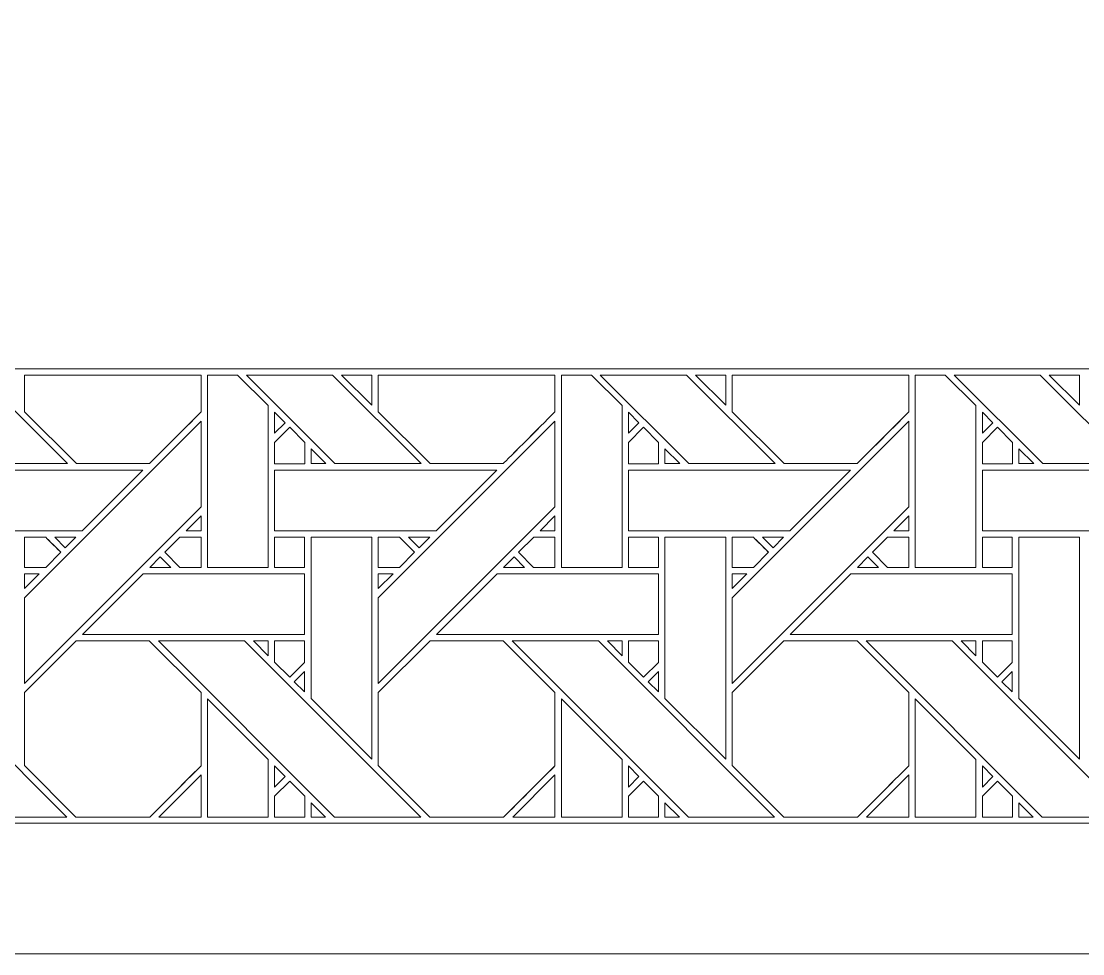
# Model space of a CAD drawing. Header units: inches. Extents: x 7.38 to 17.38, y 6.59 to 11.59.
# Drawn here: x 12.137 to 14.984, y 6.595 to 9.095 of the extents above; entities that cross this region are included whole.
import ezdxf

# ---------------------------------------------------------------- set-up
doc = ezdxf.new("R2010")
doc.units = ezdxf.units.IN
doc.header["$MEASUREMENT"] = 0
doc.layers.add('Design', color=7, linetype='Continuous', lineweight=0)

msp = doc.modelspace()

# ---------------------------------------------------------------- linework, layer by layer
at = {"layer": 'Design'}
for points, knots in [([(7.3829, 11.5948), (7.3829, 11.5948), (7.3829, 6.5948), (7.3829, 6.5948), (7.3829, 6.5948), (17.3829, 6.5948), (17.3829, 6.5948), (17.3829, 6.5948), (17.3829, 11.5948), (17.3829, 11.5948), (17.3829, 11.5948), (7.3829, 11.5948), (7.3829, 11.5948)], [0, 0, 0, 0, 1, 1, 1, 2, 2, 2, 3, 3, 3, 4, 4, 4, 4]), ([(7.7229, 11.2442), (7.7229, 11.2442), (7.7229, 6.9453), (7.7229, 6.9453), (7.7229, 6.9453), (17.0428, 6.9453), (17.0428, 6.9453), (17.0428, 6.9453), (17.0428, 11.2442), (17.0428, 11.2442), (17.0428, 11.2442), (7.7229, 11.2442), (7.7229, 11.2442)], [0, 0, 0, 0, 1, 1, 1, 2, 2, 2, 3, 3, 3, 4, 4, 4, 4]), ([(8.6046, 8.1629), (8.6046, 8.1629), (8.6046, 10.0267), (8.6046, 10.0267), (8.6046, 10.0267), (16.1611, 10.0267), (16.1611, 10.0267), (16.1611, 10.0267), (16.1611, 8.1629), (16.1611, 8.1629), (16.1611, 8.1629), (8.6046, 8.1629), (8.6046, 8.1629)], [0, 0, 0, 0, 1, 1, 1, 2, 2, 2, 3, 3, 3, 4, 4, 4, 4]), ([(11.7926, 8.1462), (11.7926, 8.1462), (12.0236, 8.1462), (12.0236, 8.1462), (12.0236, 8.1462), (12.2611, 7.9087), (12.2611, 7.9087), (12.2611, 7.9087), (12.03, 7.9087), (12.03, 7.9087), (12.03, 7.9087), (11.7926, 8.1462), (11.7926, 8.1462)], [0, 0, 0, 0, 1, 1, 1, 2, 2, 2, 3, 3, 3, 4, 4, 4, 4]), ([(12.146, 8.048), (12.146, 8.048), (12.146, 8.1462), (12.146, 8.1462), (12.146, 8.1462), (12.6197, 8.1462), (12.6197, 8.1462), (12.6197, 8.1462), (12.6197, 8.0474), (12.6197, 8.0474), (12.6019, 8.0295), (12.49, 7.9177), (12.481, 7.9087), (12.481, 7.9087), (12.2853, 7.9087), (12.2853, 7.9087), (12.2853, 7.9087), (12.146, 8.048), (12.146, 8.048)], [0, 0, 0, 0, 1, 1, 1, 2, 2, 2, 3, 3, 3, 4, 4, 4, 5, 5, 5, 6, 6, 6, 6]), ([(12.146, 8.048), (12.146, 8.048), (12.146, 8.1462), (12.146, 8.1462), (12.146, 8.1462), (12.6197, 8.1462), (12.6197, 8.1462), (12.6197, 8.1462), (12.6197, 8.0474), (12.6197, 8.0474), (12.6017, 8.0293), (12.4898, 7.9176), (12.481, 7.9087), (12.481, 7.9087), (12.2853, 7.9087), (12.2853, 7.9087), (12.2853, 7.9087), (12.146, 8.048), (12.146, 8.048)], [0, 0, 0, 0, 1, 1, 1, 2, 2, 2, 3, 3, 3, 4, 4, 4, 5, 5, 5, 6, 6, 6, 6]), ([(12.6368, 8.1462), (12.6368, 8.1462), (12.7175, 8.1462), (12.7175, 8.1462), (12.7175, 8.1462), (12.7996, 8.0644), (12.7996, 8.0644), (12.7996, 8.0644), (12.7996, 7.6307), (12.7996, 7.6307), (12.7996, 7.6307), (12.6368, 7.6307), (12.6368, 7.6307), (12.6368, 7.6307), (12.6368, 8.1462), (12.6368, 8.1462)], [0, 0, 0, 0, 1, 1, 1, 2, 2, 2, 3, 3, 3, 4, 4, 4, 5, 5, 5, 5]), ([(12.7413, 8.1462), (12.7413, 8.1462), (12.9723, 8.1462), (12.9723, 8.1462), (12.9723, 8.1462), (13.2098, 7.9087), (13.2098, 7.9087), (13.2098, 7.9087), (12.9787, 7.9087), (12.9787, 7.9087), (12.9787, 7.9087), (12.7413, 8.1462), (12.7413, 8.1462)], [0, 0, 0, 0, 1, 1, 1, 2, 2, 2, 3, 3, 3, 4, 4, 4, 4]), ([(13.0776, 8.1462), (13.0776, 8.1462), (13.0776, 8.0651), (13.0776, 8.0651), (13.0776, 8.0651), (12.9966, 8.1462), (12.9966, 8.1462), (12.9966, 8.1462), (13.0776, 8.1462), (13.0776, 8.1462)], [0, 0, 0, 0, 1, 1, 1, 2, 2, 2, 3, 3, 3, 3]), ([(13.0948, 8.048), (13.0948, 8.048), (13.0948, 8.1462), (13.0948, 8.1462), (13.0948, 8.1462), (13.5684, 8.1462), (13.5684, 8.1462), (13.5684, 8.1462), (13.5684, 8.0474), (13.5684, 8.0474), (13.5506, 8.0295), (13.4387, 7.9177), (13.4297, 7.9087), (13.4297, 7.9087), (13.234, 7.9087), (13.234, 7.9087), (13.234, 7.9087), (13.0948, 8.048), (13.0948, 8.048)], [0, 0, 0, 0, 1, 1, 1, 2, 2, 2, 3, 3, 3, 4, 4, 4, 5, 5, 5, 6, 6, 6, 6]), ([(13.0948, 8.048), (13.0948, 8.048), (13.0948, 8.1462), (13.0948, 8.1462), (13.0948, 8.1462), (13.5684, 8.1462), (13.5684, 8.1462), (13.5684, 8.1462), (13.5684, 8.0474), (13.5684, 8.0474), (13.5505, 8.0293), (13.4386, 7.9176), (13.4297, 7.9087), (13.4297, 7.9087), (13.234, 7.9087), (13.234, 7.9087), (13.234, 7.9087), (13.0948, 8.048), (13.0948, 8.048)], [0, 0, 0, 0, 1, 1, 1, 2, 2, 2, 3, 3, 3, 4, 4, 4, 5, 5, 5, 6, 6, 6, 6]), ([(13.5856, 8.1462), (13.5856, 8.1462), (13.6663, 8.1462), (13.6663, 8.1462), (13.6663, 8.1462), (13.7483, 8.0644), (13.7483, 8.0644), (13.7483, 8.0644), (13.7483, 7.6307), (13.7483, 7.6307), (13.7483, 7.6307), (13.5856, 7.6307), (13.5856, 7.6307), (13.5856, 7.6307), (13.5856, 8.1462), (13.5856, 8.1462)], [0, 0, 0, 0, 1, 1, 1, 2, 2, 2, 3, 3, 3, 4, 4, 4, 5, 5, 5, 5]), ([(13.69, 8.1462), (13.69, 8.1462), (13.921, 8.1462), (13.921, 8.1462), (13.921, 8.1462), (14.1585, 7.9087), (14.1585, 7.9087), (14.1585, 7.9087), (13.9275, 7.9087), (13.9275, 7.9087), (13.9275, 7.9087), (13.69, 8.1462), (13.69, 8.1462)], [0, 0, 0, 0, 1, 1, 1, 2, 2, 2, 3, 3, 3, 4, 4, 4, 4]), ([(14.0263, 8.1462), (14.0263, 8.1462), (14.0263, 8.0651), (14.0263, 8.0651), (14.0263, 8.0651), (13.9453, 8.1462), (13.9453, 8.1462), (13.9453, 8.1462), (14.0263, 8.1462), (14.0263, 8.1462)], [0, 0, 0, 0, 1, 1, 1, 2, 2, 2, 3, 3, 3, 3]), ([(14.0435, 8.048), (14.0435, 8.048), (14.0435, 8.1462), (14.0435, 8.1462), (14.0435, 8.1462), (14.5172, 8.1462), (14.5172, 8.1462), (14.5172, 8.1462), (14.5172, 8.0474), (14.5172, 8.0474), (14.4994, 8.0295), (14.3874, 7.9177), (14.3785, 7.9087), (14.3785, 7.9087), (14.1827, 7.9087), (14.1827, 7.9087), (14.1827, 7.9087), (14.0435, 8.048), (14.0435, 8.048)], [0, 0, 0, 0, 1, 1, 1, 2, 2, 2, 3, 3, 3, 4, 4, 4, 5, 5, 5, 6, 6, 6, 6]), ([(14.0435, 8.048), (14.0435, 8.048), (14.0435, 8.1462), (14.0435, 8.1462), (14.0435, 8.1462), (14.5172, 8.1462), (14.5172, 8.1462), (14.5172, 8.1462), (14.5172, 8.0474), (14.5172, 8.0474), (14.4987, 8.0288), (14.3869, 7.9172), (14.3785, 7.9087), (14.3785, 7.9087), (14.1827, 7.9087), (14.1827, 7.9087), (14.1827, 7.9087), (14.0435, 8.048), (14.0435, 8.048)], [0, 0, 0, 0, 1, 1, 1, 2, 2, 2, 3, 3, 3, 4, 4, 4, 5, 5, 5, 6, 6, 6, 6]), ([(14.5343, 8.1462), (14.5343, 8.1462), (14.615, 8.1462), (14.615, 8.1462), (14.615, 8.1462), (14.6971, 8.0644), (14.6971, 8.0644), (14.6971, 8.0644), (14.6971, 7.6307), (14.6971, 7.6307), (14.6971, 7.6307), (14.5343, 7.6307), (14.5343, 7.6307), (14.5343, 7.6307), (14.5343, 8.1462), (14.5343, 8.1462)], [0, 0, 0, 0, 1, 1, 1, 2, 2, 2, 3, 3, 3, 4, 4, 4, 5, 5, 5, 5]), ([(14.6388, 8.1462), (14.6388, 8.1462), (14.8698, 8.1462), (14.8698, 8.1462), (14.8698, 8.1462), (15.1072, 7.9087), (15.1072, 7.9087), (15.1072, 7.9087), (14.8762, 7.9087), (14.8762, 7.9087), (14.8762, 7.9087), (14.6388, 8.1462), (14.6388, 8.1462)], [0, 0, 0, 0, 1, 1, 1, 2, 2, 2, 3, 3, 3, 4, 4, 4, 4]), ([(14.9751, 8.1462), (14.9751, 8.1462), (14.9751, 8.0651), (14.9751, 8.0651), (14.9751, 8.0651), (14.894, 8.1462), (14.894, 8.1462), (14.894, 8.1462), (14.9751, 8.1462), (14.9751, 8.1462)], [0, 0, 0, 0, 1, 1, 1, 2, 2, 2, 3, 3, 3, 3]), ([(12.8169, 7.9901), (12.8169, 7.9901), (12.8169, 8.0469), (12.8169, 8.0469), (12.8169, 8.0469), (12.8451, 8.0183), (12.8451, 8.0183), (12.8451, 8.0183), (12.8169, 7.9901), (12.8169, 7.9901)], [0, 0, 0, 0, 1, 1, 1, 2, 2, 2, 3, 3, 3, 3]), ([(13.7656, 7.9901), (13.7656, 7.9901), (13.7656, 8.0469), (13.7656, 8.0469), (13.7656, 8.0469), (13.7938, 8.0183), (13.7938, 8.0183), (13.7938, 8.0183), (13.7656, 7.9901), (13.7656, 7.9901)], [0, 0, 0, 0, 1, 1, 1, 2, 2, 2, 3, 3, 3, 3]), ([(14.7144, 7.9901), (14.7144, 7.9901), (14.7144, 8.0469), (14.7144, 8.0469), (14.7144, 8.0469), (14.7426, 8.0183), (14.7426, 8.0183), (14.7426, 8.0183), (14.7144, 7.9901), (14.7144, 7.9901)], [0, 0, 0, 0, 1, 1, 1, 2, 2, 2, 3, 3, 3, 3]), ([(12.146, 7.5494), (12.146, 7.5494), (12.6197, 8.023), (12.6197, 8.023), (12.6197, 8.023), (12.6197, 7.7929), (12.6197, 7.7929), (12.6197, 7.7929), (12.146, 7.3193), (12.146, 7.3193), (12.146, 7.3193), (12.146, 7.5494), (12.146, 7.5494)], [0, 0, 0, 0, 1, 1, 1, 2, 2, 2, 3, 3, 3, 4, 4, 4, 4]), ([(12.8976, 7.9085), (12.8976, 7.9085), (12.8169, 7.9085), (12.8169, 7.9085), (12.8169, 7.9085), (12.8169, 7.9658), (12.8169, 7.9658), (12.8169, 7.9658), (12.8572, 8.0061), (12.8572, 8.0061), (12.8572, 8.0061), (12.8976, 7.9658), (12.8976, 7.9658), (12.8976, 7.9658), (12.8976, 7.9085), (12.8976, 7.9085)], [0, 0, 0, 0, 1, 1, 1, 2, 2, 2, 3, 3, 3, 4, 4, 4, 5, 5, 5, 5]), ([(12.8572, 8.0061), (12.8572, 8.0061), (12.8976, 7.9658), (12.8976, 7.9658), (12.8976, 7.9658), (12.8976, 7.9085), (12.8976, 7.9085), (12.8976, 7.9085), (12.8169, 7.9085), (12.8169, 7.9085), (12.8169, 7.9085), (12.8169, 7.9658), (12.8169, 7.9658), (12.8169, 7.9658), (12.8572, 8.0061), (12.8572, 8.0061)], [0, 0, 0, 0, 1, 1, 1, 2, 2, 2, 3, 3, 3, 4, 4, 4, 5, 5, 5, 5]), ([(13.0948, 7.5494), (13.0948, 7.5494), (13.5684, 8.023), (13.5684, 8.023), (13.5684, 8.023), (13.5684, 7.7929), (13.5684, 7.7929), (13.5684, 7.7929), (13.0948, 7.3193), (13.0948, 7.3193), (13.0948, 7.3193), (13.0948, 7.5494), (13.0948, 7.5494)], [0, 0, 0, 0, 1, 1, 1, 2, 2, 2, 3, 3, 3, 4, 4, 4, 4]), ([(13.8463, 7.9085), (13.8463, 7.9085), (13.7656, 7.9085), (13.7656, 7.9085), (13.7656, 7.9085), (13.7656, 7.9658), (13.7656, 7.9658), (13.7656, 7.9658), (13.806, 8.0061), (13.806, 8.0061), (13.806, 8.0061), (13.8463, 7.9658), (13.8463, 7.9658), (13.8463, 7.9658), (13.8463, 7.9085), (13.8463, 7.9085)], [0, 0, 0, 0, 1, 1, 1, 2, 2, 2, 3, 3, 3, 4, 4, 4, 5, 5, 5, 5]), ([(13.806, 8.0061), (13.806, 8.0061), (13.8463, 7.9658), (13.8463, 7.9658), (13.8463, 7.9658), (13.8463, 7.9085), (13.8463, 7.9085), (13.8463, 7.9085), (13.7656, 7.9085), (13.7656, 7.9085), (13.7656, 7.9085), (13.7656, 7.9658), (13.7656, 7.9658), (13.7656, 7.9658), (13.806, 8.0061), (13.806, 8.0061)], [0, 0, 0, 0, 1, 1, 1, 2, 2, 2, 3, 3, 3, 4, 4, 4, 5, 5, 5, 5]), ([(14.0435, 7.5494), (14.0435, 7.5494), (14.5172, 8.023), (14.5172, 8.023), (14.5172, 8.023), (14.5172, 7.793), (14.5172, 7.793), (14.5172, 7.793), (14.0435, 7.3193), (14.0435, 7.3193), (14.0435, 7.3193), (14.0435, 7.5494), (14.0435, 7.5494)], [0, 0, 0, 0, 1, 1, 1, 2, 2, 2, 3, 3, 3, 4, 4, 4, 4]), ([(14.795, 7.9085), (14.795, 7.9085), (14.7144, 7.9085), (14.7144, 7.9085), (14.7144, 7.9085), (14.7144, 7.9658), (14.7144, 7.9658), (14.7144, 7.9658), (14.7547, 8.0061), (14.7547, 8.0061), (14.7547, 8.0061), (14.795, 7.9658), (14.795, 7.9658), (14.795, 7.9658), (14.795, 7.9085), (14.795, 7.9085)], [0, 0, 0, 0, 1, 1, 1, 2, 2, 2, 3, 3, 3, 4, 4, 4, 5, 5, 5, 5]), ([(14.7144, 7.9658), (14.7144, 7.9658), (14.7547, 8.0061), (14.7547, 8.0061), (14.7547, 8.0061), (14.795, 7.9658), (14.795, 7.9658), (14.795, 7.9658), (14.795, 7.9085), (14.795, 7.9085), (14.795, 7.9085), (14.7144, 7.9085), (14.7144, 7.9085), (14.7144, 7.9085), (14.7144, 7.9658), (14.7144, 7.9658)], [0, 0, 0, 0, 1, 1, 1, 2, 2, 2, 3, 3, 3, 4, 4, 4, 5, 5, 5, 5]), ([(12.9545, 7.9087), (12.9545, 7.9087), (12.9148, 7.9087), (12.9148, 7.9087), (12.9148, 7.9087), (12.9148, 7.9485), (12.9148, 7.9485), (12.9148, 7.9485), (12.9545, 7.9087), (12.9545, 7.9087)], [0, 0, 0, 0, 1, 1, 1, 2, 2, 2, 3, 3, 3, 3]), ([(13.9033, 7.9087), (13.9033, 7.9087), (13.8635, 7.9087), (13.8635, 7.9087), (13.8635, 7.9087), (13.8635, 7.9485), (13.8635, 7.9485), (13.8635, 7.9485), (13.9033, 7.9087), (13.9033, 7.9087)], [0, 0, 0, 0, 1, 1, 1, 2, 2, 2, 3, 3, 3, 3]), ([(14.852, 7.9087), (14.852, 7.9087), (14.8123, 7.9087), (14.8123, 7.9087), (14.8123, 7.9087), (14.8123, 7.9485), (14.8123, 7.9485), (14.8123, 7.9485), (14.852, 7.9087), (14.852, 7.9087)], [0, 0, 0, 0, 1, 1, 1, 2, 2, 2, 3, 3, 3, 3]), ([(11.8682, 7.7288), (11.8682, 7.7288), (11.8682, 7.8915), (11.8682, 7.8915), (11.8682, 7.8915), (12.4639, 7.8915), (12.4639, 7.8915), (12.4639, 7.8915), (12.3012, 7.7288), (12.3012, 7.7288), (12.3012, 7.7288), (11.8682, 7.7288), (11.8682, 7.7288)], [0, 0, 0, 0, 1, 1, 1, 2, 2, 2, 3, 3, 3, 4, 4, 4, 4]), ([(12.8169, 7.7288), (12.8169, 7.7288), (12.8169, 7.8915), (12.8169, 7.8915), (12.8169, 7.8915), (13.4126, 7.8915), (13.4126, 7.8915), (13.4126, 7.8915), (13.2499, 7.7288), (13.2499, 7.7288), (13.2499, 7.7288), (12.8169, 7.7288), (12.8169, 7.7288)], [0, 0, 0, 0, 1, 1, 1, 2, 2, 2, 3, 3, 3, 4, 4, 4, 4]), ([(13.7656, 7.7288), (13.7656, 7.7288), (13.7656, 7.8915), (13.7656, 7.8915), (13.7656, 7.8915), (14.3613, 7.8915), (14.3613, 7.8915), (14.3613, 7.8915), (14.1986, 7.7288), (14.1986, 7.7288), (14.1986, 7.7288), (13.7656, 7.7288), (13.7656, 7.7288)], [0, 0, 0, 0, 1, 1, 1, 2, 2, 2, 3, 3, 3, 4, 4, 4, 4]), ([(14.7144, 7.7288), (14.7144, 7.7288), (14.7144, 7.8915), (14.7144, 7.8915), (14.7144, 7.8915), (15.3101, 7.8915), (15.3101, 7.8915), (15.3101, 7.8915), (15.1473, 7.7288), (15.1473, 7.7288), (15.1473, 7.7288), (14.7144, 7.7288), (14.7144, 7.7288)], [0, 0, 0, 0, 1, 1, 1, 2, 2, 2, 3, 3, 3, 4, 4, 4, 4]), ([(12.5799, 7.7288), (12.5799, 7.7288), (12.6197, 7.7686), (12.6197, 7.7686), (12.6197, 7.7686), (12.6197, 7.7288), (12.6197, 7.7288), (12.6197, 7.7288), (12.5799, 7.7288), (12.5799, 7.7288)], [0, 0, 0, 0, 1, 1, 1, 2, 2, 2, 3, 3, 3, 3]), ([(13.5287, 7.7288), (13.5287, 7.7288), (13.5684, 7.7686), (13.5684, 7.7686), (13.5684, 7.7686), (13.5684, 7.7288), (13.5684, 7.7288), (13.5684, 7.7288), (13.5287, 7.7288), (13.5287, 7.7288)], [0, 0, 0, 0, 1, 1, 1, 2, 2, 2, 3, 3, 3, 3]), ([(14.4774, 7.7288), (14.4774, 7.7288), (14.5172, 7.7686), (14.5172, 7.7686), (14.5172, 7.7686), (14.5172, 7.7288), (14.5172, 7.7288), (14.5172, 7.7288), (14.4774, 7.7288), (14.4774, 7.7288)], [0, 0, 0, 0, 1, 1, 1, 2, 2, 2, 3, 3, 3, 3]), ([(12.146, 7.7115), (12.146, 7.7115), (12.2031, 7.7115), (12.2031, 7.7115), (12.2082, 7.7064), (12.239, 7.6756), (12.2434, 7.6711), (12.2434, 7.6711), (12.203, 7.6307), (12.203, 7.6307), (12.203, 7.6307), (12.146, 7.6307), (12.146, 7.6307), (12.146, 7.6307), (12.146, 7.7115), (12.146, 7.7115)], [0, 0, 0, 0, 1, 1, 1, 2, 2, 2, 3, 3, 3, 4, 4, 4, 5, 5, 5, 5]), ([(12.146, 7.7115), (12.146, 7.7115), (12.2031, 7.7115), (12.2031, 7.7115), (12.2084, 7.7062), (12.2392, 7.6754), (12.2434, 7.6711), (12.2434, 7.6711), (12.203, 7.6307), (12.203, 7.6307), (12.203, 7.6307), (12.146, 7.6307), (12.146, 7.6307), (12.146, 7.6307), (12.146, 7.7115), (12.146, 7.7115)], [0, 0, 0, 0, 1, 1, 1, 2, 2, 2, 3, 3, 3, 4, 4, 4, 5, 5, 5, 5]), ([(12.2839, 7.7115), (12.2839, 7.7115), (12.2556, 7.6833), (12.2556, 7.6833), (12.2556, 7.6833), (12.2275, 7.7115), (12.2275, 7.7115), (12.2275, 7.7115), (12.2839, 7.7115), (12.2839, 7.7115)], [0, 0, 0, 0, 1, 1, 1, 2, 2, 2, 3, 3, 3, 3]), ([(12.6197, 7.6307), (12.6197, 7.6307), (12.5626, 7.6307), (12.5626, 7.6307), (12.5626, 7.6307), (12.5222, 7.6711), (12.5222, 7.6711), (12.5222, 7.6711), (12.5627, 7.7115), (12.5627, 7.7115), (12.5627, 7.7115), (12.6197, 7.7115), (12.6197, 7.7115), (12.6197, 7.7115), (12.6197, 7.6307), (12.6197, 7.6307)], [0, 0, 0, 0, 1, 1, 1, 2, 2, 2, 3, 3, 3, 4, 4, 4, 5, 5, 5, 5]), ([(12.5222, 7.6711), (12.5222, 7.6711), (12.5627, 7.7115), (12.5627, 7.7115), (12.5627, 7.7115), (12.6197, 7.7115), (12.6197, 7.7115), (12.6197, 7.7115), (12.6197, 7.6307), (12.6197, 7.6307), (12.6197, 7.6307), (12.5626, 7.6307), (12.5626, 7.6307), (12.5626, 7.6307), (12.5222, 7.6711), (12.5222, 7.6711)], [0, 0, 0, 0, 1, 1, 1, 2, 2, 2, 3, 3, 3, 4, 4, 4, 5, 5, 5, 5]), ([(12.8169, 7.7115), (12.8169, 7.7115), (12.8971, 7.7115), (12.8971, 7.7115), (12.8971, 7.7115), (12.8971, 7.6307), (12.8971, 7.6307), (12.8971, 7.6307), (12.8169, 7.6307), (12.8169, 7.6307), (12.8169, 7.6307), (12.8169, 7.7115), (12.8169, 7.7115)], [0, 0, 0, 0, 1, 1, 1, 2, 2, 2, 3, 3, 3, 4, 4, 4, 4]), ([(12.8971, 7.7115), (12.8971, 7.7115), (12.8971, 7.6307), (12.8971, 7.6307), (12.8971, 7.6307), (12.8169, 7.6307), (12.8169, 7.6307), (12.8169, 7.6307), (12.8169, 7.7115), (12.8169, 7.7115), (12.8169, 7.7115), (12.8971, 7.7115), (12.8971, 7.7115)], [0, 0, 0, 0, 1, 1, 1, 2, 2, 2, 3, 3, 3, 4, 4, 4, 4]), ([(13.0776, 7.7115), (13.0776, 7.7115), (13.0776, 7.1164), (13.0776, 7.1164), (13.0776, 7.1164), (12.9147, 7.2793), (12.9147, 7.2793), (12.9147, 7.2793), (12.9147, 7.7115), (12.9147, 7.7115), (12.9147, 7.7115), (13.0776, 7.7115), (13.0776, 7.7115)], [0, 0, 0, 0, 1, 1, 1, 2, 2, 2, 3, 3, 3, 4, 4, 4, 4]), ([(13.0948, 7.7115), (13.0948, 7.7115), (13.1518, 7.7115), (13.1518, 7.7115), (13.157, 7.7064), (13.1877, 7.6756), (13.1922, 7.6711), (13.1922, 7.6711), (13.1517, 7.6307), (13.1517, 7.6307), (13.1517, 7.6307), (13.0948, 7.6307), (13.0948, 7.6307), (13.0948, 7.6307), (13.0948, 7.7115), (13.0948, 7.7115)], [0, 0, 0, 0, 1, 1, 1, 2, 2, 2, 3, 3, 3, 4, 4, 4, 5, 5, 5, 5]), ([(13.0948, 7.7115), (13.0948, 7.7115), (13.1518, 7.7115), (13.1518, 7.7115), (13.1574, 7.7059), (13.1922, 7.6711), (13.1922, 7.6711), (13.1922, 7.6711), (13.1517, 7.6307), (13.1517, 7.6307), (13.1517, 7.6307), (13.0948, 7.6307), (13.0948, 7.6307), (13.0948, 7.6307), (13.0948, 7.7115), (13.0948, 7.7115)], [0, 0, 0, 0, 1, 1, 1, 2, 2, 2, 3, 3, 3, 4, 4, 4, 5, 5, 5, 5]), ([(13.2326, 7.7115), (13.2326, 7.7115), (13.2044, 7.6833), (13.2044, 7.6833), (13.2044, 7.6833), (13.1762, 7.7115), (13.1762, 7.7115), (13.1762, 7.7115), (13.2326, 7.7115), (13.2326, 7.7115)], [0, 0, 0, 0, 1, 1, 1, 2, 2, 2, 3, 3, 3, 3]), ([(13.5684, 7.6307), (13.5684, 7.6307), (13.5113, 7.6307), (13.5113, 7.6307), (13.5113, 7.6307), (13.471, 7.6711), (13.471, 7.6711), (13.471, 7.6711), (13.5114, 7.7115), (13.5114, 7.7115), (13.5114, 7.7115), (13.5684, 7.7115), (13.5684, 7.7115), (13.5684, 7.7115), (13.5684, 7.6307), (13.5684, 7.6307)], [0, 0, 0, 0, 1, 1, 1, 2, 2, 2, 3, 3, 3, 4, 4, 4, 5, 5, 5, 5]), ([(13.471, 7.6711), (13.471, 7.6711), (13.5114, 7.7115), (13.5114, 7.7115), (13.5114, 7.7115), (13.5684, 7.7115), (13.5684, 7.7115), (13.5684, 7.7115), (13.5684, 7.6307), (13.5684, 7.6307), (13.5684, 7.6307), (13.5113, 7.6307), (13.5113, 7.6307), (13.5113, 7.6307), (13.471, 7.6711), (13.471, 7.6711)], [0, 0, 0, 0, 1, 1, 1, 2, 2, 2, 3, 3, 3, 4, 4, 4, 5, 5, 5, 5]), ([(13.7656, 7.7115), (13.7656, 7.7115), (13.8459, 7.7115), (13.8459, 7.7115), (13.8459, 7.7115), (13.8459, 7.6307), (13.8459, 7.6307), (13.8459, 7.6307), (13.7656, 7.6307), (13.7656, 7.6307), (13.7656, 7.6307), (13.7656, 7.7115), (13.7656, 7.7115)], [0, 0, 0, 0, 1, 1, 1, 2, 2, 2, 3, 3, 3, 4, 4, 4, 4]), ([(13.8459, 7.7115), (13.8459, 7.7115), (13.8459, 7.6307), (13.8459, 7.6307), (13.8459, 7.6307), (13.7656, 7.6307), (13.7656, 7.6307), (13.7656, 7.6307), (13.7656, 7.7115), (13.7656, 7.7115), (13.7656, 7.7115), (13.8459, 7.7115), (13.8459, 7.7115)], [0, 0, 0, 0, 1, 1, 1, 2, 2, 2, 3, 3, 3, 4, 4, 4, 4]), ([(14.0263, 7.7115), (14.0263, 7.7115), (14.0263, 7.1164), (14.0263, 7.1164), (14.0263, 7.1164), (13.8634, 7.2793), (13.8634, 7.2793), (13.8634, 7.2793), (13.8634, 7.7115), (13.8634, 7.7115), (13.8634, 7.7115), (14.0263, 7.7115), (14.0263, 7.7115)], [0, 0, 0, 0, 1, 1, 1, 2, 2, 2, 3, 3, 3, 4, 4, 4, 4]), ([(14.0435, 7.7115), (14.0435, 7.7115), (14.1006, 7.7115), (14.1006, 7.7115), (14.1057, 7.7064), (14.1365, 7.6756), (14.1409, 7.6711), (14.1409, 7.6711), (14.1005, 7.6307), (14.1005, 7.6307), (14.1005, 7.6307), (14.0435, 7.6307), (14.0435, 7.6307), (14.0435, 7.6307), (14.0435, 7.7115), (14.0435, 7.7115)], [0, 0, 0, 0, 1, 1, 1, 2, 2, 2, 3, 3, 3, 4, 4, 4, 5, 5, 5, 5]), ([(14.0435, 7.6307), (14.0435, 7.6307), (14.0435, 7.7115), (14.0435, 7.7115), (14.0435, 7.7115), (14.1006, 7.7115), (14.1006, 7.7115), (14.106, 7.7061), (14.1409, 7.6711), (14.1409, 7.6711), (14.1409, 7.6711), (14.1005, 7.6307), (14.1005, 7.6307), (14.1005, 7.6307), (14.0435, 7.6307), (14.0435, 7.6307)], [0, 0, 0, 0, 1, 1, 1, 2, 2, 2, 3, 3, 3, 4, 4, 4, 5, 5, 5, 5]), ([(14.1249, 7.7115), (14.1249, 7.7115), (14.1814, 7.7115), (14.1814, 7.7115), (14.1814, 7.7115), (14.1531, 7.6833), (14.1531, 7.6833), (14.1531, 7.6833), (14.1249, 7.7115), (14.1249, 7.7115)], [0, 0, 0, 0, 1, 1, 1, 2, 2, 2, 3, 3, 3, 3]), ([(14.5172, 7.6307), (14.5172, 7.6307), (14.4601, 7.6307), (14.4601, 7.6307), (14.4601, 7.6307), (14.4197, 7.6711), (14.4197, 7.6711), (14.4197, 7.6711), (14.4601, 7.7115), (14.4601, 7.7115), (14.4601, 7.7115), (14.5172, 7.7115), (14.5172, 7.7115), (14.5172, 7.7115), (14.5172, 7.6307), (14.5172, 7.6307)], [0, 0, 0, 0, 1, 1, 1, 2, 2, 2, 3, 3, 3, 4, 4, 4, 5, 5, 5, 5]), ([(14.4197, 7.6711), (14.4197, 7.6711), (14.4601, 7.7115), (14.4601, 7.7115), (14.4601, 7.7115), (14.5172, 7.7115), (14.5172, 7.7115), (14.5172, 7.7115), (14.5172, 7.6307), (14.5172, 7.6307), (14.5172, 7.6307), (14.4601, 7.6307), (14.4601, 7.6307), (14.4601, 7.6307), (14.4197, 7.6711), (14.4197, 7.6711)], [0, 0, 0, 0, 1, 1, 1, 2, 2, 2, 3, 3, 3, 4, 4, 4, 5, 5, 5, 5]), ([(14.7144, 7.7115), (14.7144, 7.7115), (14.7946, 7.7115), (14.7946, 7.7115), (14.7946, 7.7115), (14.7946, 7.6307), (14.7946, 7.6307), (14.7946, 7.6307), (14.7144, 7.6307), (14.7144, 7.6307), (14.7144, 7.6307), (14.7144, 7.7115), (14.7144, 7.7115)], [0, 0, 0, 0, 1, 1, 1, 2, 2, 2, 3, 3, 3, 4, 4, 4, 4]), ([(14.7144, 7.6307), (14.7144, 7.6307), (14.7144, 7.7115), (14.7144, 7.7115), (14.7144, 7.7115), (14.7946, 7.7115), (14.7946, 7.7115), (14.7946, 7.7115), (14.7946, 7.6307), (14.7946, 7.6307), (14.7946, 7.6307), (14.7144, 7.6307), (14.7144, 7.6307)], [0, 0, 0, 0, 1, 1, 1, 2, 2, 2, 3, 3, 3, 4, 4, 4, 4]), ([(14.9751, 7.7115), (14.9751, 7.7115), (14.9751, 7.1164), (14.9751, 7.1164), (14.9751, 7.1164), (14.8122, 7.2793), (14.8122, 7.2793), (14.8122, 7.2793), (14.8122, 7.7115), (14.8122, 7.7115), (14.8122, 7.7115), (14.9751, 7.7115), (14.9751, 7.7115)], [0, 0, 0, 0, 1, 1, 1, 2, 2, 2, 3, 3, 3, 4, 4, 4, 4]), ([(12.5384, 7.6307), (12.5384, 7.6307), (12.4819, 7.6307), (12.4819, 7.6307), (12.4819, 7.6307), (12.5101, 7.659), (12.5101, 7.659), (12.5101, 7.659), (12.5384, 7.6307), (12.5384, 7.6307)], [0, 0, 0, 0, 1, 1, 1, 2, 2, 2, 3, 3, 3, 3]), ([(13.4871, 7.6307), (13.4871, 7.6307), (13.4306, 7.6307), (13.4306, 7.6307), (13.4306, 7.6307), (13.4589, 7.659), (13.4589, 7.659), (13.4589, 7.659), (13.4871, 7.6307), (13.4871, 7.6307)], [0, 0, 0, 0, 1, 1, 1, 2, 2, 2, 3, 3, 3, 3]), ([(14.4358, 7.6307), (14.4358, 7.6307), (14.3793, 7.6307), (14.3793, 7.6307), (14.3793, 7.6307), (14.4076, 7.659), (14.4076, 7.659), (14.4076, 7.659), (14.4358, 7.6307), (14.4358, 7.6307)], [0, 0, 0, 0, 1, 1, 1, 2, 2, 2, 3, 3, 3, 3]), ([(12.1859, 7.6136), (12.1859, 7.6136), (12.146, 7.5738), (12.146, 7.5738), (12.146, 7.5738), (12.146, 7.6136), (12.146, 7.6136), (12.146, 7.6136), (12.1859, 7.6136), (12.1859, 7.6136)], [0, 0, 0, 0, 1, 1, 1, 2, 2, 2, 3, 3, 3, 3]), ([(12.3019, 7.4508), (12.3019, 7.4508), (12.4647, 7.6136), (12.4647, 7.6136), (12.4647, 7.6136), (12.8972, 7.6136), (12.8972, 7.6136), (12.8972, 7.6136), (12.8972, 7.4508), (12.8972, 7.4508), (12.8972, 7.4508), (12.3019, 7.4508), (12.3019, 7.4508)], [0, 0, 0, 0, 1, 1, 1, 2, 2, 2, 3, 3, 3, 4, 4, 4, 4]), ([(13.1346, 7.6136), (13.1346, 7.6136), (13.0948, 7.5737), (13.0948, 7.5737), (13.0948, 7.5737), (13.0948, 7.6136), (13.0948, 7.6136), (13.0948, 7.6136), (13.1346, 7.6136), (13.1346, 7.6136)], [0, 0, 0, 0, 1, 1, 1, 2, 2, 2, 3, 3, 3, 3]), ([(13.2506, 7.4508), (13.2506, 7.4508), (13.4135, 7.6136), (13.4135, 7.6136), (13.4135, 7.6136), (13.8459, 7.6136), (13.8459, 7.6136), (13.8459, 7.6136), (13.8459, 7.4508), (13.8459, 7.4508), (13.8459, 7.4508), (13.2506, 7.4508), (13.2506, 7.4508)], [0, 0, 0, 0, 1, 1, 1, 2, 2, 2, 3, 3, 3, 4, 4, 4, 4]), ([(14.0833, 7.6136), (14.0833, 7.6136), (14.0435, 7.5738), (14.0435, 7.5738), (14.0435, 7.5738), (14.0435, 7.6136), (14.0435, 7.6136), (14.0435, 7.6136), (14.0833, 7.6136), (14.0833, 7.6136)], [0, 0, 0, 0, 1, 1, 1, 2, 2, 2, 3, 3, 3, 3]), ([(14.1993, 7.4508), (14.1993, 7.4508), (14.3622, 7.6136), (14.3622, 7.6136), (14.3622, 7.6136), (14.7946, 7.6136), (14.7946, 7.6136), (14.7946, 7.6136), (14.7946, 7.4508), (14.7946, 7.4508), (14.7946, 7.4508), (14.1993, 7.4508), (14.1993, 7.4508)], [0, 0, 0, 0, 1, 1, 1, 2, 2, 2, 3, 3, 3, 4, 4, 4, 4]), ([(12.029, 6.961), (12.029, 6.961), (11.5565, 7.4336), (11.5565, 7.4336), (11.5565, 7.4336), (11.7874, 7.4336), (11.7874, 7.4336), (11.7874, 7.4336), (12.2601, 6.961), (12.2601, 6.961), (12.2601, 6.961), (12.029, 6.961), (12.029, 6.961)], [0, 0, 0, 0, 1, 1, 1, 2, 2, 2, 3, 3, 3, 4, 4, 4, 4]), ([(12.6197, 7.0987), (12.6023, 7.0811), (12.495, 6.974), (12.482, 6.961), (12.482, 6.961), (12.2843, 6.961), (12.2843, 6.961), (12.2843, 6.961), (12.146, 7.0992), (12.146, 7.0992), (12.146, 7.0992), (12.146, 7.2949), (12.146, 7.2949), (12.146, 7.2949), (12.2847, 7.4336), (12.2847, 7.4336), (12.2847, 7.4336), (12.4809, 7.4336), (12.4809, 7.4336), (12.4809, 7.4336), (12.6197, 7.2949), (12.6197, 7.2949), (12.6197, 7.2949), (12.6197, 7.0987), (12.6197, 7.0987)], [0, 0, 0, 0, 1, 1, 1, 2, 2, 2, 3, 3, 3, 4, 4, 4, 5, 5, 5, 6, 6, 6, 7, 7, 7, 8, 8, 8, 8]), ([(12.482, 6.961), (12.482, 6.961), (12.2843, 6.961), (12.2843, 6.961), (12.2843, 6.961), (12.146, 7.0992), (12.146, 7.0992), (12.146, 7.0992), (12.146, 7.2949), (12.146, 7.2949), (12.146, 7.2949), (12.2847, 7.4336), (12.2847, 7.4336), (12.2847, 7.4336), (12.4809, 7.4336), (12.4809, 7.4336), (12.4809, 7.4336), (12.6197, 7.2949), (12.6197, 7.2949), (12.6197, 7.2949), (12.6197, 7.0987), (12.6197, 7.0987), (12.6021, 7.081), (12.4949, 6.9739), (12.482, 6.961)], [0, 0, 0, 0, 1, 1, 1, 2, 2, 2, 3, 3, 3, 4, 4, 4, 5, 5, 5, 6, 6, 6, 7, 7, 7, 8, 8, 8, 8]), ([(12.9778, 6.961), (12.9778, 6.961), (12.5052, 7.4336), (12.5052, 7.4336), (12.5052, 7.4336), (12.7361, 7.4336), (12.7361, 7.4336), (12.7361, 7.4336), (13.2088, 6.961), (13.2088, 6.961), (13.2088, 6.961), (12.9778, 6.961), (12.9778, 6.961)], [0, 0, 0, 0, 1, 1, 1, 2, 2, 2, 3, 3, 3, 4, 4, 4, 4]), ([(12.7997, 7.4336), (12.7997, 7.4336), (12.7997, 7.3938), (12.7997, 7.3938), (12.7997, 7.3938), (12.7602, 7.4336), (12.7602, 7.4336), (12.7602, 7.4336), (12.7997, 7.4336), (12.7997, 7.4336)], [0, 0, 0, 0, 1, 1, 1, 2, 2, 2, 3, 3, 3, 3]), ([(12.8169, 7.4336), (12.8169, 7.4336), (12.8971, 7.4336), (12.8971, 7.4336), (12.8971, 7.4336), (12.8971, 7.376), (12.8971, 7.376), (12.8971, 7.376), (12.8572, 7.3361), (12.8572, 7.3361), (12.8572, 7.3361), (12.8169, 7.3764), (12.8169, 7.3764), (12.8169, 7.3764), (12.8169, 7.4336), (12.8169, 7.4336)], [0, 0, 0, 0, 1, 1, 1, 2, 2, 2, 3, 3, 3, 4, 4, 4, 5, 5, 5, 5]), ([(12.8572, 7.3361), (12.8572, 7.3361), (12.8169, 7.3764), (12.8169, 7.3764), (12.8169, 7.3764), (12.8169, 7.4336), (12.8169, 7.4336), (12.8169, 7.4336), (12.8971, 7.4336), (12.8971, 7.4336), (12.8971, 7.4336), (12.8971, 7.376), (12.8971, 7.376), (12.8971, 7.376), (12.8572, 7.3361), (12.8572, 7.3361)], [0, 0, 0, 0, 1, 1, 1, 2, 2, 2, 3, 3, 3, 4, 4, 4, 5, 5, 5, 5]), ([(13.5684, 7.0987), (13.551, 7.0811), (13.4437, 6.974), (13.4307, 6.961), (13.4307, 6.961), (13.233, 6.961), (13.233, 6.961), (13.233, 6.961), (13.0948, 7.0992), (13.0948, 7.0992), (13.0948, 7.0992), (13.0948, 7.2949), (13.0948, 7.2949), (13.0948, 7.2949), (13.2335, 7.4336), (13.2335, 7.4336), (13.2335, 7.4336), (13.4297, 7.4336), (13.4297, 7.4336), (13.4297, 7.4336), (13.5684, 7.2949), (13.5684, 7.2949), (13.5684, 7.2949), (13.5684, 7.0987), (13.5684, 7.0987)], [0, 0, 0, 0, 1, 1, 1, 2, 2, 2, 3, 3, 3, 4, 4, 4, 5, 5, 5, 6, 6, 6, 7, 7, 7, 8, 8, 8, 8]), ([(13.233, 6.961), (13.233, 6.961), (13.0948, 7.0992), (13.0948, 7.0992), (13.0948, 7.0992), (13.0948, 7.2949), (13.0948, 7.2949), (13.0948, 7.2949), (13.2335, 7.4336), (13.2335, 7.4336), (13.2335, 7.4336), (13.4297, 7.4336), (13.4297, 7.4336), (13.4297, 7.4336), (13.5684, 7.2949), (13.5684, 7.2949), (13.5684, 7.2949), (13.5684, 7.0987), (13.5684, 7.0987), (13.5504, 7.0806), (13.4434, 6.9737), (13.4307, 6.961), (13.4307, 6.961), (13.233, 6.961), (13.233, 6.961)], [0, 0, 0, 0, 1, 1, 1, 2, 2, 2, 3, 3, 3, 4, 4, 4, 5, 5, 5, 6, 6, 6, 7, 7, 7, 8, 8, 8, 8]), ([(13.9265, 6.961), (13.9265, 6.961), (13.4539, 7.4336), (13.4539, 7.4336), (13.4539, 7.4336), (13.6849, 7.4336), (13.6849, 7.4336), (13.6849, 7.4336), (14.1575, 6.961), (14.1575, 6.961), (14.1575, 6.961), (13.9265, 6.961), (13.9265, 6.961)], [0, 0, 0, 0, 1, 1, 1, 2, 2, 2, 3, 3, 3, 4, 4, 4, 4]), ([(13.7484, 7.4336), (13.7484, 7.4336), (13.7484, 7.3938), (13.7484, 7.3938), (13.7484, 7.3938), (13.709, 7.4336), (13.709, 7.4336), (13.709, 7.4336), (13.7484, 7.4336), (13.7484, 7.4336)], [0, 0, 0, 0, 1, 1, 1, 2, 2, 2, 3, 3, 3, 3]), ([(13.7656, 7.4336), (13.7656, 7.4336), (13.8459, 7.4336), (13.8459, 7.4336), (13.8459, 7.4336), (13.8459, 7.376), (13.8459, 7.376), (13.8459, 7.376), (13.8059, 7.3361), (13.8059, 7.3361), (13.8059, 7.3361), (13.7656, 7.3764), (13.7656, 7.3764), (13.7656, 7.3764), (13.7656, 7.4336), (13.7656, 7.4336)], [0, 0, 0, 0, 1, 1, 1, 2, 2, 2, 3, 3, 3, 4, 4, 4, 5, 5, 5, 5]), ([(13.8059, 7.3361), (13.8059, 7.3361), (13.7656, 7.3764), (13.7656, 7.3764), (13.7656, 7.3764), (13.7656, 7.4336), (13.7656, 7.4336), (13.7656, 7.4336), (13.8459, 7.4336), (13.8459, 7.4336), (13.8459, 7.4336), (13.8459, 7.376), (13.8459, 7.376), (13.8459, 7.376), (13.8059, 7.3361), (13.8059, 7.3361)], [0, 0, 0, 0, 1, 1, 1, 2, 2, 2, 3, 3, 3, 4, 4, 4, 5, 5, 5, 5]), ([(14.5172, 7.0987), (14.4997, 7.0811), (14.3925, 6.974), (14.3794, 6.961), (14.3794, 6.961), (14.1818, 6.961), (14.1818, 6.961), (14.1818, 6.961), (14.0435, 7.0992), (14.0435, 7.0992), (14.0435, 7.0992), (14.0435, 7.2949), (14.0435, 7.2949), (14.0435, 7.2949), (14.1822, 7.4336), (14.1822, 7.4336), (14.1822, 7.4336), (14.3784, 7.4336), (14.3784, 7.4336), (14.3784, 7.4336), (14.5172, 7.2949), (14.5172, 7.2949), (14.5172, 7.2949), (14.5172, 7.0987), (14.5172, 7.0987)], [0, 0, 0, 0, 1, 1, 1, 2, 2, 2, 3, 3, 3, 4, 4, 4, 5, 5, 5, 6, 6, 6, 7, 7, 7, 8, 8, 8, 8]), ([(14.3794, 6.961), (14.3794, 6.961), (14.1818, 6.961), (14.1818, 6.961), (14.1818, 6.961), (14.0435, 7.0992), (14.0435, 7.0992), (14.0435, 7.0992), (14.0435, 7.2949), (14.0435, 7.2949), (14.0435, 7.2949), (14.1822, 7.4336), (14.1822, 7.4336), (14.1822, 7.4336), (14.3784, 7.4336), (14.3784, 7.4336), (14.3784, 7.4336), (14.5172, 7.2949), (14.5172, 7.2949), (14.5172, 7.2949), (14.5172, 7.0987), (14.5172, 7.0987), (14.4996, 7.081), (14.3924, 6.9739), (14.3794, 6.961)], [0, 0, 0, 0, 1, 1, 1, 2, 2, 2, 3, 3, 3, 4, 4, 4, 5, 5, 5, 6, 6, 6, 7, 7, 7, 8, 8, 8, 8]), ([(14.8752, 6.961), (14.8752, 6.961), (14.4026, 7.4336), (14.4026, 7.4336), (14.4026, 7.4336), (14.6336, 7.4336), (14.6336, 7.4336), (14.6336, 7.4336), (15.1063, 6.961), (15.1063, 6.961), (15.1063, 6.961), (14.8752, 6.961), (14.8752, 6.961)], [0, 0, 0, 0, 1, 1, 1, 2, 2, 2, 3, 3, 3, 4, 4, 4, 4]), ([(14.6972, 7.4336), (14.6972, 7.4336), (14.6972, 7.3938), (14.6972, 7.3938), (14.6972, 7.3938), (14.6577, 7.4336), (14.6577, 7.4336), (14.6577, 7.4336), (14.6972, 7.4336), (14.6972, 7.4336)], [0, 0, 0, 0, 1, 1, 1, 2, 2, 2, 3, 3, 3, 3]), ([(14.7144, 7.4336), (14.7144, 7.4336), (14.7946, 7.4336), (14.7946, 7.4336), (14.7946, 7.4336), (14.7946, 7.376), (14.7946, 7.376), (14.7946, 7.376), (14.7547, 7.3361), (14.7547, 7.3361), (14.7547, 7.3361), (14.7144, 7.3764), (14.7144, 7.3764), (14.7144, 7.3764), (14.7144, 7.4336), (14.7144, 7.4336)], [0, 0, 0, 0, 1, 1, 1, 2, 2, 2, 3, 3, 3, 4, 4, 4, 5, 5, 5, 5]), ([(14.7547, 7.3361), (14.7547, 7.3361), (14.7144, 7.3764), (14.7144, 7.3764), (14.7144, 7.3764), (14.7144, 7.4336), (14.7144, 7.4336), (14.7144, 7.4336), (14.7946, 7.4336), (14.7946, 7.4336), (14.7946, 7.4336), (14.7946, 7.376), (14.7946, 7.376), (14.7946, 7.376), (14.7547, 7.3361), (14.7547, 7.3361)], [0, 0, 0, 0, 1, 1, 1, 2, 2, 2, 3, 3, 3, 4, 4, 4, 5, 5, 5, 5]), ([(12.8972, 7.3518), (12.8972, 7.3518), (12.8972, 7.2966), (12.8972, 7.2966), (12.8972, 7.2966), (12.8694, 7.324), (12.8694, 7.324), (12.8694, 7.324), (12.8972, 7.3518), (12.8972, 7.3518)], [0, 0, 0, 0, 1, 1, 1, 2, 2, 2, 3, 3, 3, 3]), ([(13.8459, 7.3518), (13.8459, 7.3518), (13.8459, 7.2966), (13.8459, 7.2966), (13.8459, 7.2966), (13.8181, 7.324), (13.8181, 7.324), (13.8181, 7.324), (13.8459, 7.3518), (13.8459, 7.3518)], [0, 0, 0, 0, 1, 1, 1, 2, 2, 2, 3, 3, 3, 3]), ([(14.7946, 7.3518), (14.7946, 7.3518), (14.7946, 7.2966), (14.7946, 7.2966), (14.7946, 7.2966), (14.7669, 7.324), (14.7669, 7.324), (14.7669, 7.324), (14.7946, 7.3518), (14.7946, 7.3518)], [0, 0, 0, 0, 1, 1, 1, 2, 2, 2, 3, 3, 3, 3]), ([(12.7996, 6.961), (12.7996, 6.961), (12.6368, 6.961), (12.6368, 6.961), (12.6368, 6.961), (12.6368, 7.2778), (12.6368, 7.2778), (12.6368, 7.2778), (12.7996, 7.1157), (12.7996, 7.1157), (12.7996, 7.1157), (12.7996, 6.961), (12.7996, 6.961)], [0, 0, 0, 0, 1, 1, 1, 2, 2, 2, 3, 3, 3, 4, 4, 4, 4]), ([(13.7483, 6.961), (13.7483, 6.961), (13.5856, 6.961), (13.5856, 6.961), (13.5856, 6.961), (13.5856, 7.2778), (13.5856, 7.2778), (13.5856, 7.2778), (13.7483, 7.1157), (13.7483, 7.1157), (13.7483, 7.1157), (13.7483, 6.961), (13.7483, 6.961)], [0, 0, 0, 0, 1, 1, 1, 2, 2, 2, 3, 3, 3, 4, 4, 4, 4]), ([(14.6971, 6.961), (14.6971, 6.961), (14.5343, 6.961), (14.5343, 6.961), (14.5343, 6.961), (14.5343, 7.2778), (14.5343, 7.2778), (14.5343, 7.2778), (14.6971, 7.1157), (14.6971, 7.1157), (14.6971, 7.1157), (14.6971, 6.961), (14.6971, 6.961)], [0, 0, 0, 0, 1, 1, 1, 2, 2, 2, 3, 3, 3, 4, 4, 4, 4]), ([(12.8169, 7.0414), (12.8169, 7.0414), (12.8169, 7.0982), (12.8169, 7.0982), (12.8169, 7.0982), (12.8451, 7.0696), (12.8451, 7.0696), (12.8451, 7.0696), (12.8169, 7.0414), (12.8169, 7.0414)], [0, 0, 0, 0, 1, 1, 1, 2, 2, 2, 3, 3, 3, 3]), ([(13.7656, 7.0414), (13.7656, 7.0414), (13.7656, 7.0982), (13.7656, 7.0982), (13.7656, 7.0982), (13.7938, 7.0696), (13.7938, 7.0696), (13.7938, 7.0696), (13.7656, 7.0414), (13.7656, 7.0414)], [0, 0, 0, 0, 1, 1, 1, 2, 2, 2, 3, 3, 3, 3]), ([(14.7144, 7.0414), (14.7144, 7.0414), (14.7144, 7.0982), (14.7144, 7.0982), (14.7144, 7.0982), (14.7426, 7.0696), (14.7426, 7.0696), (14.7426, 7.0696), (14.7144, 7.0414), (14.7144, 7.0414)], [0, 0, 0, 0, 1, 1, 1, 2, 2, 2, 3, 3, 3, 3]), ([(12.6197, 6.961), (12.6197, 6.961), (12.5064, 6.961), (12.5064, 6.961), (12.5064, 6.961), (12.6197, 7.0743), (12.6197, 7.0743), (12.6197, 7.0743), (12.6197, 6.961), (12.6197, 6.961)], [0, 0, 0, 0, 1, 1, 1, 2, 2, 2, 3, 3, 3, 3]), ([(13.5684, 6.961), (13.5684, 6.961), (13.4551, 6.961), (13.4551, 6.961), (13.4551, 6.961), (13.5684, 7.0743), (13.5684, 7.0743), (13.5684, 7.0743), (13.5684, 6.961), (13.5684, 6.961)], [0, 0, 0, 0, 1, 1, 1, 2, 2, 2, 3, 3, 3, 3]), ([(14.5172, 6.961), (14.5172, 6.961), (14.4039, 6.961), (14.4039, 6.961), (14.4039, 6.961), (14.5172, 7.0743), (14.5172, 7.0743), (14.5172, 7.0743), (14.5172, 6.961), (14.5172, 6.961)], [0, 0, 0, 0, 1, 1, 1, 2, 2, 2, 3, 3, 3, 3]), ([(12.8976, 6.961), (12.8976, 6.961), (12.8169, 6.961), (12.8169, 6.961), (12.8169, 6.961), (12.8169, 7.017), (12.8169, 7.017), (12.8169, 7.017), (12.8572, 7.0574), (12.8572, 7.0574), (12.8572, 7.0574), (12.8976, 7.017), (12.8976, 7.017), (12.8976, 7.017), (12.8976, 6.961), (12.8976, 6.961)], [0, 0, 0, 0, 1, 1, 1, 2, 2, 2, 3, 3, 3, 4, 4, 4, 5, 5, 5, 5]), ([(12.8976, 6.961), (12.8976, 6.961), (12.8169, 6.961), (12.8169, 6.961), (12.8169, 6.961), (12.8169, 7.017), (12.8169, 7.017), (12.8169, 7.017), (12.8572, 7.0574), (12.8572, 7.0574), (12.8572, 7.0574), (12.8976, 7.017), (12.8976, 7.017), (12.8976, 7.017), (12.8976, 6.961), (12.8976, 6.961)], [0, 0, 0, 0, 1, 1, 1, 2, 2, 2, 3, 3, 3, 4, 4, 4, 5, 5, 5, 5]), ([(13.8463, 6.961), (13.8463, 6.961), (13.7656, 6.961), (13.7656, 6.961), (13.7656, 6.961), (13.7656, 7.017), (13.7656, 7.017), (13.7656, 7.017), (13.806, 7.0574), (13.806, 7.0574), (13.806, 7.0574), (13.8463, 7.017), (13.8463, 7.017), (13.8463, 7.017), (13.8463, 6.961), (13.8463, 6.961)], [0, 0, 0, 0, 1, 1, 1, 2, 2, 2, 3, 3, 3, 4, 4, 4, 5, 5, 5, 5]), ([(13.8463, 6.961), (13.8463, 6.961), (13.7656, 6.961), (13.7656, 6.961), (13.7656, 6.961), (13.7656, 7.017), (13.7656, 7.017), (13.7656, 7.017), (13.806, 7.0574), (13.806, 7.0574), (13.806, 7.0574), (13.8463, 7.017), (13.8463, 7.017), (13.8463, 7.017), (13.8463, 6.961), (13.8463, 6.961)], [0, 0, 0, 0, 1, 1, 1, 2, 2, 2, 3, 3, 3, 4, 4, 4, 5, 5, 5, 5]), ([(14.795, 6.961), (14.795, 6.961), (14.7144, 6.961), (14.7144, 6.961), (14.7144, 6.961), (14.7144, 7.017), (14.7144, 7.017), (14.7144, 7.017), (14.7547, 7.0574), (14.7547, 7.0574), (14.7547, 7.0574), (14.795, 7.017), (14.795, 7.017), (14.795, 7.017), (14.795, 6.961), (14.795, 6.961)], [0, 0, 0, 0, 1, 1, 1, 2, 2, 2, 3, 3, 3, 4, 4, 4, 5, 5, 5, 5]), ([(14.795, 6.961), (14.795, 6.961), (14.7144, 6.961), (14.7144, 6.961), (14.7144, 6.961), (14.7144, 7.017), (14.7144, 7.017), (14.7144, 7.017), (14.7547, 7.0574), (14.7547, 7.0574), (14.7547, 7.0574), (14.795, 7.017), (14.795, 7.017), (14.795, 7.017), (14.795, 6.961), (14.795, 6.961)], [0, 0, 0, 0, 1, 1, 1, 2, 2, 2, 3, 3, 3, 4, 4, 4, 5, 5, 5, 5]), ([(12.9148, 6.961), (12.9148, 6.961), (12.9148, 6.9998), (12.9148, 6.9998), (12.9148, 6.9998), (12.9536, 6.961), (12.9536, 6.961), (12.9536, 6.961), (12.9148, 6.961), (12.9148, 6.961)], [0, 0, 0, 0, 1, 1, 1, 2, 2, 2, 3, 3, 3, 3]), ([(13.8635, 6.961), (13.8635, 6.961), (13.8635, 6.9998), (13.8635, 6.9998), (13.8635, 6.9998), (13.9023, 6.961), (13.9023, 6.961), (13.9023, 6.961), (13.8635, 6.961), (13.8635, 6.961)], [0, 0, 0, 0, 1, 1, 1, 2, 2, 2, 3, 3, 3, 3]), ([(14.8123, 6.961), (14.8123, 6.961), (14.8123, 6.9998), (14.8123, 6.9998), (14.8123, 6.9998), (14.851, 6.961), (14.851, 6.961), (14.851, 6.961), (14.8123, 6.961), (14.8123, 6.961)], [0, 0, 0, 0, 1, 1, 1, 2, 2, 2, 3, 3, 3, 3])]:
    msp.add_open_spline(points, degree=3, knots=knots, dxfattribs=at)

doc.saveas('drawing.dxf')
